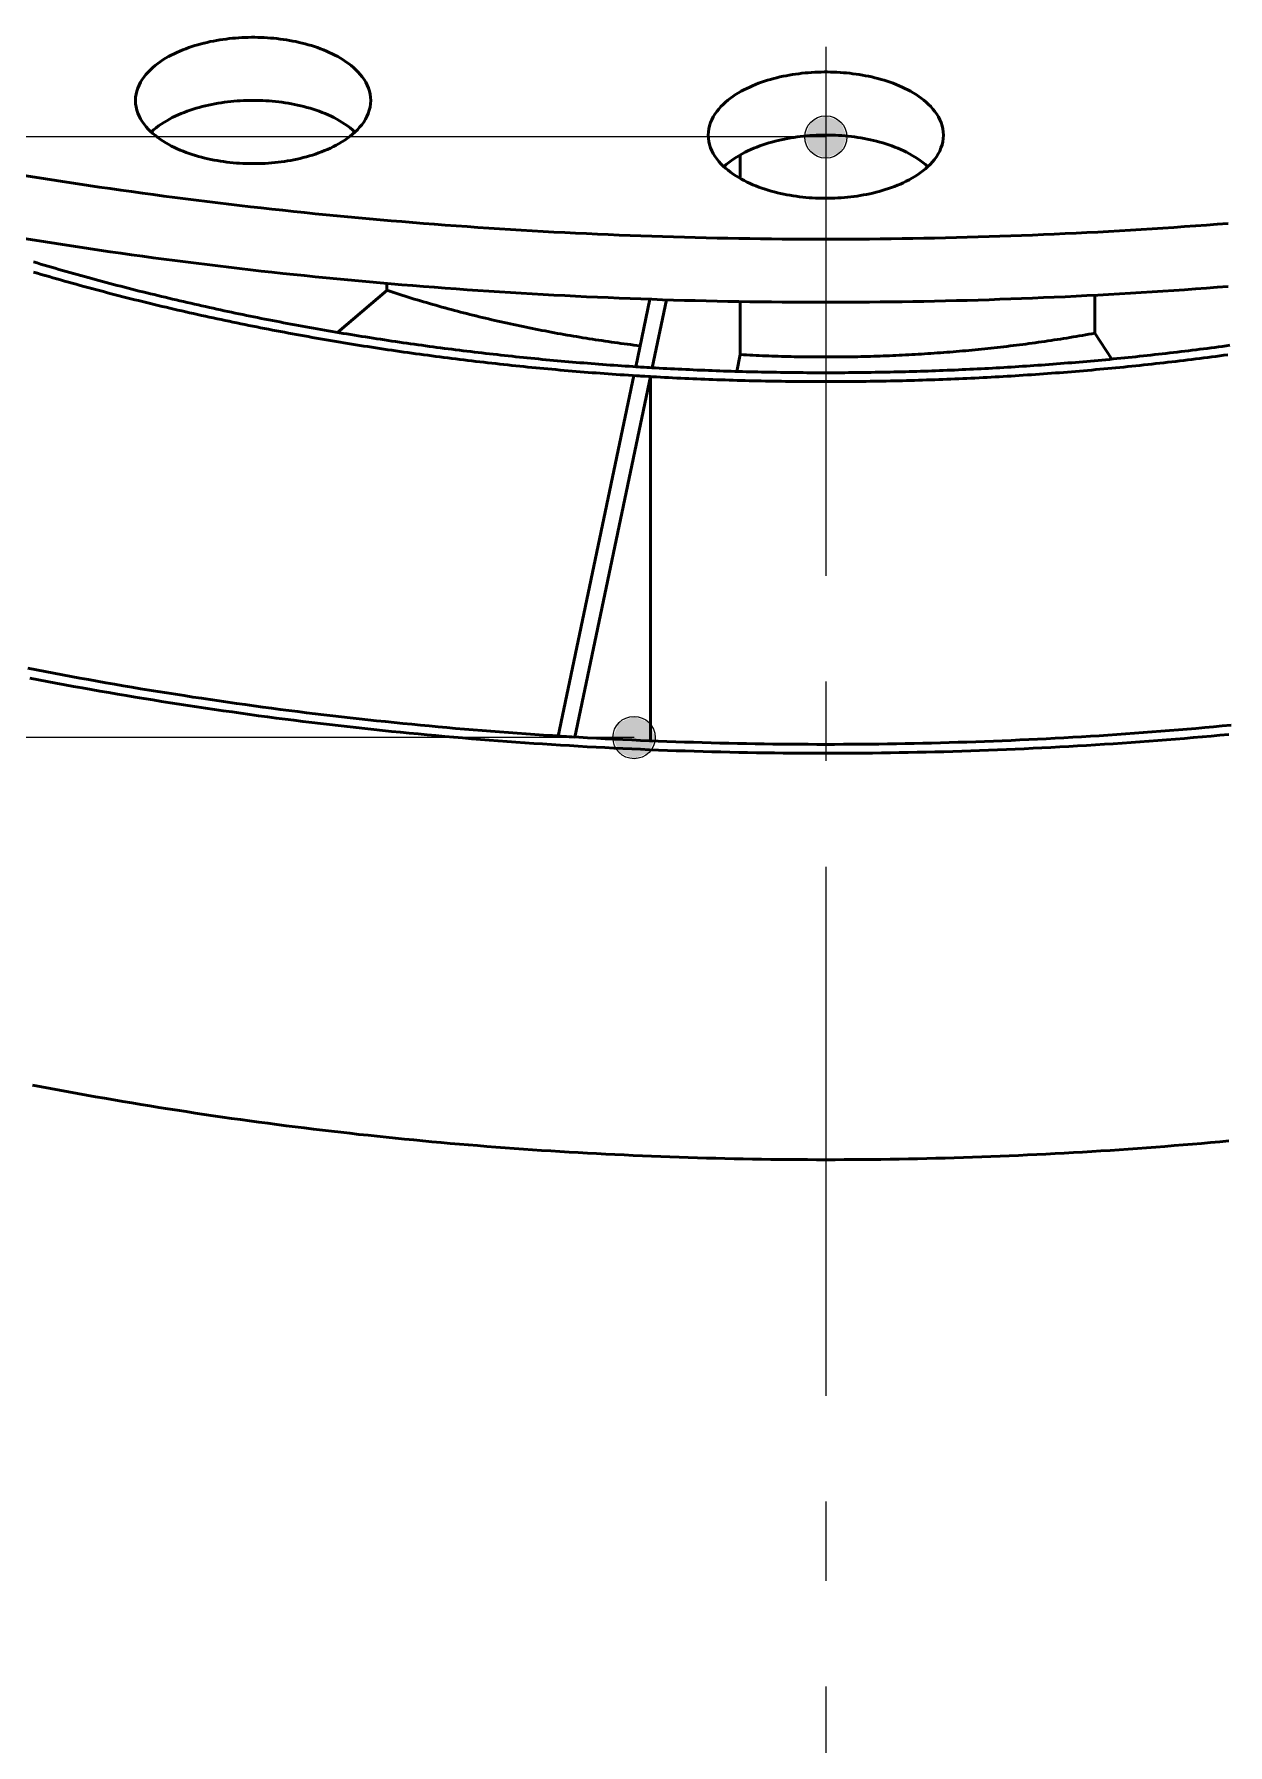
# Model space of a CAD drawing. Header units: millimetres. Extents: x 0 to 841, y 0 to 594.
# Drawn here: x 305.6 to 350.7, y 265.9 to 330.6 of the extents above; entities that cross this region are included whole.
import ezdxf

# ---------------------------------------------------------------- set-up
doc = ezdxf.new("R2010")
doc.units = ezdxf.units.MM
doc.linetypes.add('EJE', pattern=[31, 20, -4, 3, -4])
for name, color, linetype, lineweight in [('ACH', 7, 'CONTINUOUS', 13), ('COTA', 7, 'CONTINUOUS', 25), ('EJE', 7, 'EJE', 25), ('VIS', 7, 'CONTINUOUS', 50)]:
    doc.layers.add(name, color=color, linetype=linetype, lineweight=lineweight)

msp = doc.modelspace()

# ---------------------------------------------------------------- hatches: boundary and pattern name
at = {"layer": 'ACH'}
h = msp.add_hatch(color=7, dxfattribs=at)
h.dxf.hatch_style = 1
h.paths.add_polyline_path([(336.3, 326.666), (336.066, 327.231), (335.5, 327.466), (334.934, 327.231), (334.7, 326.666), (334.934, 326.1), (335.5, 325.866), (336.066, 326.1)])
h = msp.add_hatch(color=7, dxfattribs=at)
h.dxf.hatch_style = 1
h.paths.add_polyline_path([(329.046, 303.96), (328.812, 304.526), (328.246, 304.76), (327.681, 304.526), (327.446, 303.96), (327.681, 303.395), (328.246, 303.16), (328.812, 303.395)])

# ---------------------------------------------------------------- linework, layer by layer
at = {"layer": 'COTA'}
for p, q in [((335.5, 326.666), (227.773, 326.666)), ((328.246, 303.96), (225.818, 303.96))]:
    msp.add_line(p, q, dxfattribs=at)
for centre in [(335.5, 326.666), (328.246, 303.96)]:
    msp.add_circle(centre, 0.8, dxfattribs=at)
at = {"layer": 'EJE'}
msp.add_line((335.5, 454.073), (335.5, 184.27), dxfattribs=at)
at = {"layer": 'VIS'}
for points in [[(309.388, 328.046), (309.393, 328.167), (309.41, 328.286), (309.438, 328.404), (309.475, 328.518), (309.522, 328.63), (309.578, 328.737), (309.64, 328.84), (309.71, 328.939), (309.785, 329.033), (309.865, 329.123), (309.95, 329.209), (310.039, 329.291), (310.131, 329.368), (310.227, 329.442), (310.325, 329.513), (310.425, 329.58), (310.528, 329.643), (310.633, 329.704), (310.739, 329.761), (310.847, 329.815), (310.956, 329.867), (311.066, 329.915), (311.178, 329.961), (311.291, 330.005), (311.404, 330.046), (311.518, 330.085), (311.633, 330.121), (311.749, 330.156), (311.866, 330.188), (311.983, 330.218), (312.1, 330.245), (312.218, 330.271), (312.336, 330.295), (312.455, 330.317), (312.574, 330.337), (312.694, 330.355), (312.813, 330.371), (312.933, 330.385), (313.053, 330.398), (313.173, 330.408), (313.294, 330.417), (313.414, 330.424), (313.535, 330.429), (313.656, 330.433), (313.776, 330.435), (313.897, 330.435), (314.018, 330.433), (314.138, 330.429), (314.259, 330.424), (314.379, 330.417), (314.5, 330.408), (314.62, 330.398), (314.74, 330.385), (314.86, 330.371), (314.98, 330.355), (315.099, 330.337), (315.218, 330.317), (315.337, 330.295), (315.455, 330.271), (315.573, 330.245), (315.691, 330.218), (315.808, 330.188), (315.924, 330.156), (316.04, 330.121), (316.155, 330.085), (316.269, 330.046), (316.383, 330.005), (316.495, 329.961), (316.607, 329.915), (316.717, 329.867), (316.826, 329.815), (316.934, 329.761), (317.041, 329.704), (317.145, 329.643), (317.248, 329.58), (317.348, 329.513), (317.446, 329.442), (317.542, 329.368), (317.634, 329.291), (317.723, 329.209), (317.808, 329.123), (317.888, 329.033), (317.963, 328.939), (318.033, 328.84), (318.096, 328.737), (318.151, 328.63), (318.198, 328.518), (318.235, 328.404), (318.263, 328.286), (318.28, 328.167), (318.286, 328.046)], [(331.051, 326.736), (331.057, 326.856), (331.074, 326.976), (331.101, 327.093), (331.139, 327.208), (331.186, 327.319), (331.241, 327.426), (331.304, 327.529), (331.373, 327.628), (331.448, 327.723), (331.529, 327.813), (331.614, 327.898), (331.703, 327.98), (331.795, 328.058), (331.89, 328.132), (331.988, 328.202), (332.089, 328.269), (332.192, 328.333), (332.296, 328.393), (332.402, 328.45), (332.51, 328.505), (332.619, 328.556), (332.73, 328.605), (332.841, 328.651), (332.954, 328.695), (333.067, 328.736), (333.182, 328.774), (333.297, 328.811), (333.413, 328.845), (333.529, 328.877), (333.646, 328.907), (333.763, 328.935), (333.881, 328.961), (334, 328.984), (334.118, 329.006), (334.238, 329.026), (334.357, 329.044), (334.477, 329.06), (334.596, 329.075), (334.716, 329.087), (334.837, 329.098), (334.957, 329.107), (335.078, 329.114), (335.198, 329.119), (335.319, 329.122), (335.44, 329.124), (335.56, 329.124), (335.681, 329.122), (335.802, 329.119), (335.922, 329.114), (336.043, 329.107), (336.163, 329.098), (336.284, 329.087), (336.404, 329.075), (336.523, 329.06), (336.643, 329.044), (336.762, 329.026), (336.882, 329.006), (337, 328.984), (337.119, 328.961), (337.237, 328.935), (337.354, 328.907), (337.471, 328.877), (337.587, 328.845), (337.703, 328.811), (337.818, 328.774), (337.933, 328.736), (338.046, 328.695), (338.159, 328.651), (338.27, 328.605), (338.381, 328.556), (338.49, 328.505), (338.598, 328.45), (338.704, 328.393), (338.808, 328.333), (338.911, 328.269), (339.012, 328.202), (339.11, 328.132), (339.205, 328.058), (339.297, 327.98), (339.386, 327.898), (339.471, 327.813), (339.552, 327.723), (339.627, 327.628), (339.696, 327.529), (339.759, 327.426), (339.814, 327.319), (339.861, 327.208), (339.899, 327.093), (339.926, 326.976), (339.943, 326.856), (339.949, 326.736)], [(316.983, 326.357), (316.875, 326.301), (316.765, 326.248), (316.655, 326.198), (316.543, 326.15), (316.43, 326.105), (316.316, 326.063), (316.202, 326.023), (316.086, 325.985), (315.97, 325.95), (315.853, 325.917), (315.736, 325.886), (315.618, 325.857), (315.499, 325.831), (315.38, 325.806), (315.261, 325.783), (315.141, 325.763), (315.021, 325.744), (314.901, 325.727), (314.78, 325.712), (314.659, 325.699), (314.538, 325.687), (314.417, 325.678), (314.296, 325.67), (314.175, 325.664), (314.053, 325.66), (313.932, 325.658), (313.81, 325.658), (313.689, 325.659), (313.567, 325.662), (313.446, 325.667), (313.325, 325.673), (313.204, 325.682), (313.083, 325.692), (312.962, 325.704), (312.841, 325.718), (312.721, 325.734), (312.6, 325.752), (312.48, 325.771), (312.361, 325.793), (312.242, 325.816), (312.123, 325.842), (312.005, 325.869), (311.887, 325.899), (311.77, 325.931), (311.653, 325.965), (311.537, 326.001), (311.422, 326.04), (311.308, 326.081), (311.194, 326.125), (311.082, 326.171), (310.97, 326.219), (310.86, 326.271), (310.752, 326.325), (310.645, 326.382), (310.539, 326.443), (310.436, 326.506), (310.334, 326.573), (310.235, 326.644), (310.139, 326.718), (310.046, 326.796), (309.956, 326.878), (309.871, 326.964), (309.789, 327.054), (309.713, 327.149), (309.643, 327.248), (309.58, 327.352), (309.524, 327.459), (309.476, 327.571), (309.438, 327.686), (309.41, 327.805), (309.393, 327.925), (309.388, 328.046)], [(309.981, 326.854), (310.072, 326.935), (310.166, 327.011), (310.263, 327.084), (310.362, 327.154), (310.464, 327.219), (310.568, 327.282), (310.673, 327.341), (310.781, 327.398), (310.89, 327.451), (311, 327.502), (311.111, 327.55), (311.224, 327.595), (311.337, 327.638), (311.451, 327.678), (311.566, 327.716), (311.682, 327.752), (311.799, 327.785), (311.916, 327.816), (312.034, 327.845), (312.152, 327.872), (312.271, 327.897), (312.39, 327.92), (312.509, 327.942), (312.629, 327.961), (312.749, 327.978), (312.869, 327.993), (312.989, 328.007), (313.11, 328.018), (313.231, 328.028), (313.352, 328.036), (313.473, 328.042), (313.594, 328.047), (313.715, 328.049), (313.837, 328.05), (313.958, 328.049), (314.079, 328.047), (314.2, 328.042), (314.321, 328.036), (314.442, 328.028), (314.563, 328.018), (314.684, 328.007), (314.804, 327.993), (314.924, 327.978), (315.045, 327.961), (315.164, 327.942), (315.284, 327.92), (315.403, 327.897), (315.521, 327.872), (315.639, 327.845), (315.757, 327.816), (315.874, 327.785), (315.991, 327.752), (316.107, 327.716), (316.222, 327.678), (316.336, 327.638), (316.45, 327.595), (316.562, 327.55), (316.673, 327.502), (316.784, 327.451), (316.892, 327.398), (317, 327.341), (317.105, 327.282), (317.209, 327.219), (317.311, 327.154), (317.411, 327.084), (317.507, 327.011), (317.601, 326.935), (317.692, 326.854)], [(318.286, 328.046), (318.28, 327.922), (318.262, 327.799), (318.232, 327.678), (318.193, 327.56), (318.143, 327.446), (318.085, 327.336), (318.019, 327.231), (317.946, 327.13), (317.867, 327.034), (317.782, 326.943), (317.694, 326.856), (317.601, 326.773), (317.504, 326.694), (317.405, 326.62), (317.303, 326.549), (317.198, 326.481), (317.091, 326.418), (316.983, 326.357)], [(338.646, 325.047), (338.538, 324.991), (338.429, 324.938), (338.318, 324.887), (338.206, 324.84), (338.094, 324.795), (337.98, 324.753), (337.865, 324.713), (337.75, 324.675), (337.633, 324.64), (337.516, 324.606), (337.399, 324.576), (337.281, 324.547), (337.162, 324.52), (337.043, 324.495), (336.924, 324.473), (336.804, 324.452), (336.684, 324.433), (336.564, 324.416), (336.444, 324.401), (336.323, 324.388), (336.202, 324.377), (336.081, 324.368), (335.959, 324.36), (335.838, 324.354), (335.717, 324.35), (335.595, 324.348), (335.474, 324.347), (335.352, 324.348), (335.231, 324.351), (335.109, 324.356), (334.988, 324.363), (334.867, 324.371), (334.746, 324.382), (334.625, 324.394), (334.504, 324.408), (334.384, 324.423), (334.264, 324.441), (334.144, 324.461), (334.024, 324.482), (333.905, 324.506), (333.786, 324.531), (333.668, 324.559), (333.55, 324.589), (333.433, 324.621), (333.316, 324.655), (333.201, 324.691), (333.085, 324.729), (332.971, 324.771), (332.858, 324.814), (332.745, 324.86), (332.634, 324.909), (332.524, 324.96), (332.415, 325.015), (332.308, 325.072), (332.203, 325.132), (332.099, 325.196), (331.998, 325.263), (331.899, 325.333), (331.803, 325.407), (331.709, 325.485), (331.62, 325.567), (331.534, 325.653), (331.453, 325.744), (331.377, 325.838), (331.307, 325.938), (331.243, 326.041), (331.187, 326.149), (331.14, 326.261), (331.102, 326.376), (331.074, 326.494), (331.057, 326.614), (331.051, 326.736)], [(331.645, 325.543), (331.735, 325.624), (331.829, 325.701), (331.926, 325.774), (332.025, 325.843), (332.127, 325.909), (332.231, 325.972), (332.337, 326.031), (332.444, 326.087), (332.553, 326.141), (332.663, 326.191), (332.775, 326.239), (332.887, 326.284), (333, 326.327), (333.115, 326.368), (333.23, 326.406), (333.346, 326.441), (333.462, 326.475), (333.579, 326.506), (333.697, 326.535), (333.815, 326.562), (333.934, 326.587), (334.053, 326.61), (334.172, 326.631), (334.292, 326.65), (334.412, 326.667), (334.532, 326.683), (334.653, 326.696), (334.774, 326.708), (334.894, 326.718), (335.015, 326.726), (335.136, 326.732), (335.258, 326.736), (335.379, 326.739), (335.5, 326.74), (335.621, 326.739), (335.742, 326.736), (335.864, 326.732), (335.985, 326.726), (336.106, 326.718), (336.226, 326.708), (336.347, 326.696), (336.468, 326.683), (336.588, 326.667), (336.708, 326.65), (336.828, 326.631), (336.947, 326.61), (337.066, 326.587), (337.185, 326.562), (337.303, 326.535), (337.421, 326.506), (337.538, 326.475), (337.654, 326.441), (337.77, 326.406), (337.885, 326.368), (338, 326.327), (338.113, 326.284), (338.225, 326.239), (338.337, 326.191), (338.447, 326.141), (338.556, 326.087), (338.663, 326.031), (338.769, 325.972), (338.873, 325.909), (338.975, 325.843), (339.074, 325.774), (339.171, 325.701), (339.265, 325.624), (339.355, 325.543)], [(339.949, 326.736), (339.943, 326.612), (339.925, 326.488), (339.896, 326.368), (339.856, 326.25), (339.806, 326.136), (339.748, 326.026), (339.682, 325.921), (339.609, 325.82), (339.53, 325.724), (339.446, 325.632), (339.357, 325.545), (339.264, 325.462), (339.168, 325.384), (339.068, 325.309), (338.966, 325.238), (338.861, 325.171), (338.755, 325.107), (338.646, 325.047)], [(332.261, 325.098), (332.261, 325.989)], [(305.17, 325.212), (305.576, 325.147), (305.983, 325.082), (306.389, 325.018), (306.796, 324.956), (307.203, 324.894), (307.61, 324.833), (308.017, 324.773), (308.425, 324.714), (308.832, 324.656), (309.24, 324.599), (309.648, 324.542), (310.055, 324.487), (310.463, 324.433), (310.872, 324.379), (311.28, 324.327), (311.688, 324.275), (312.097, 324.224), (312.505, 324.174), (312.914, 324.125), (313.323, 324.077), (313.732, 324.03), (314.141, 323.984), (314.55, 323.939), (314.959, 323.894), (315.368, 323.851), (315.778, 323.808), (316.187, 323.766), (316.597, 323.725), (317.006, 323.686), (317.416, 323.646), (317.826, 323.608), (318.236, 323.571), (318.646, 323.535), (319.056, 323.499), (319.466, 323.465), (319.876, 323.431), (320.286, 323.398), (320.697, 323.366), (321.107, 323.335), (321.518, 323.305), (321.928, 323.276), (322.339, 323.247), (322.75, 323.22), (323.16, 323.193), (323.571, 323.168), (323.982, 323.143), (324.393, 323.119), (324.804, 323.096), (325.215, 323.073), (325.626, 323.052), (326.037, 323.032), (326.448, 323.012), (326.859, 322.993), (327.271, 322.975), (327.682, 322.958), (328.093, 322.942), (328.504, 322.927), (328.916, 322.913), (329.327, 322.899), (329.739, 322.887), (330.15, 322.875), (330.562, 322.864), (330.973, 322.854), (331.385, 322.845), (331.796, 322.837), (332.208, 322.829), (332.619, 322.823), (333.031, 322.817), (333.442, 322.812), (333.854, 322.808), (334.265, 322.805), (334.677, 322.803), (335.089, 322.802), (335.5, 322.801), (335.912, 322.802), (336.324, 322.803), (336.735, 322.805), (337.147, 322.808), (337.558, 322.812), (337.97, 322.817), (338.381, 322.823), (338.793, 322.829), (339.205, 322.837), (339.616, 322.845), (340.028, 322.854), (340.439, 322.864), (340.851, 322.875), (341.262, 322.887), (341.673, 322.899), (342.085, 322.913), (342.496, 322.927), (342.907, 322.942), (343.319, 322.958), (343.73, 322.975), (344.141, 322.993), (344.552, 323.012), (344.964, 323.032), (345.375, 323.052), (345.786, 323.073), (346.197, 323.096), (346.608, 323.119), (347.019, 323.143), (347.429, 323.168), (347.84, 323.193), (348.251, 323.22), (348.662, 323.247), (349.072, 323.276), (349.483, 323.305), (349.893, 323.335), (350.304, 323.366), (350.714, 323.398)], [(305.17, 322.828), (305.576, 322.762), (305.983, 322.698), (306.389, 322.634), (306.796, 322.571), (307.203, 322.509), (307.61, 322.448), (308.017, 322.388), (308.425, 322.329), (308.832, 322.271), (309.24, 322.214), (309.648, 322.158), (310.055, 322.103), (310.463, 322.048), (310.872, 321.995), (311.28, 321.942), (311.688, 321.89), (312.097, 321.84), (312.505, 321.79), (312.914, 321.741), (313.323, 321.693), (313.732, 321.646), (314.141, 321.599), (314.55, 321.554), (314.959, 321.51), (315.368, 321.466), (315.778, 321.423), (316.187, 321.382), (316.597, 321.341), (317.006, 321.301), (317.416, 321.262), (317.826, 321.224), (318.236, 321.187), (318.646, 321.15), (319.056, 321.115), (319.466, 321.08), (319.876, 321.046), (320.286, 321.014), (320.697, 320.982), (321.107, 320.951), (321.518, 320.921), (321.928, 320.891), (322.339, 320.863), (322.75, 320.835), (323.16, 320.809), (323.571, 320.783), (323.982, 320.758), (324.393, 320.734), (324.804, 320.711), (325.215, 320.689), (325.626, 320.668), (326.037, 320.647), (326.448, 320.627), (326.859, 320.609), (327.271, 320.591), (327.682, 320.574), (328.093, 320.558), (328.504, 320.543), (328.916, 320.528), (329.327, 320.515), (329.739, 320.502), (330.15, 320.49), (330.562, 320.48), (330.973, 320.47), (331.385, 320.46), (331.796, 320.452), (332.208, 320.445), (332.619, 320.438), (333.031, 320.433), (333.442, 320.428), (333.854, 320.424), (334.265, 320.421), (334.677, 320.419), (335.089, 320.417), (335.5, 320.417), (335.912, 320.417), (336.324, 320.419), (336.735, 320.421), (337.147, 320.424), (337.558, 320.428), (337.97, 320.433), (338.381, 320.438), (338.793, 320.445), (339.205, 320.452), (339.616, 320.46), (340.028, 320.47), (340.439, 320.48), (340.851, 320.49), (341.262, 320.502), (341.673, 320.515), (342.085, 320.528), (342.496, 320.543), (342.907, 320.558), (343.319, 320.574), (343.73, 320.591), (344.141, 320.609), (344.552, 320.628), (344.964, 320.647), (345.375, 320.668), (345.786, 320.689), (346.197, 320.711), (346.608, 320.734), (347.019, 320.758), (347.429, 320.783), (347.84, 320.809), (348.251, 320.835), (348.662, 320.863), (349.072, 320.891), (349.483, 320.921), (349.893, 320.951), (350.304, 320.982), (350.714, 321.014)], [(305.527, 321.944), (305.664, 321.903), (305.801, 321.862), (305.939, 321.821), (306.076, 321.781), (306.214, 321.741), (306.351, 321.701), (306.489, 321.661), (306.627, 321.622), (306.764, 321.582), (306.902, 321.543), (307.04, 321.504), (307.178, 321.466), (307.316, 321.427), (307.454, 321.389), (307.592, 321.351), (307.731, 321.314), (307.869, 321.276), (308.007, 321.239), (308.146, 321.202), (308.284, 321.165), (308.422, 321.128), (308.561, 321.092), (308.7, 321.056), (308.838, 321.02), (308.977, 320.984), (309.116, 320.949), (309.255, 320.913), (309.394, 320.878), (309.532, 320.843), (309.671, 320.809), (309.811, 320.774), (309.95, 320.74), (310.089, 320.706), (310.228, 320.672), (310.367, 320.638), (310.507, 320.605), (310.646, 320.572), (310.785, 320.539), (310.925, 320.506), (311.064, 320.473), (311.204, 320.441), (311.343, 320.409), (311.483, 320.377), (311.623, 320.345), (311.762, 320.314), (311.902, 320.282), (312.042, 320.251), (312.182, 320.22), (312.322, 320.19), (312.462, 320.159), (312.602, 320.129), (312.742, 320.099), (312.882, 320.069), (313.022, 320.039), (313.162, 320.01), (313.303, 319.98), (313.443, 319.951), (313.583, 319.922), (313.724, 319.894), (313.864, 319.865), (314.004, 319.837), (314.145, 319.809), (314.285, 319.781), (314.426, 319.754), (314.567, 319.726), (314.707, 319.699), (314.848, 319.672), (314.989, 319.645), (315.129, 319.618), (315.27, 319.592), (315.411, 319.566), (315.552, 319.539), (315.693, 319.514), (315.834, 319.488), (315.975, 319.462), (316.116, 319.437), (316.257, 319.412), (316.398, 319.387), (316.539, 319.363), (316.68, 319.338), (316.821, 319.314), (316.962, 319.29), (317.104, 319.266), (317.245, 319.242), (317.386, 319.219), (317.528, 319.195), (317.669, 319.172), (317.81, 319.149), (317.952, 319.127), (318.093, 319.104), (318.235, 319.082), (318.376, 319.06), (318.518, 319.038), (318.659, 319.016), (318.801, 318.994), (318.943, 318.973), (319.084, 318.952), (319.226, 318.931), (319.368, 318.91), (319.51, 318.889), (319.651, 318.869), (319.793, 318.849), (319.935, 318.829), (320.077, 318.809), (320.219, 318.789), (320.361, 318.77), (320.503, 318.75), (320.645, 318.731), (320.787, 318.712), (320.929, 318.694), (321.071, 318.675), (321.213, 318.657), (321.355, 318.639), (321.497, 318.621), (321.639, 318.603), (321.781, 318.585), (321.924, 318.568), (322.066, 318.551), (322.208, 318.534), (322.35, 318.517), (322.493, 318.5), (322.635, 318.484), (322.777, 318.468), (322.92, 318.451), (323.062, 318.436), (323.204, 318.42), (323.347, 318.404), (323.489, 318.389), (323.632, 318.374), (323.774, 318.359), (323.917, 318.344), (324.059, 318.33), (324.202, 318.315), (324.344, 318.301), (324.487, 318.287), (324.629, 318.273), (324.772, 318.259), (324.915, 318.246), (325.057, 318.233), (325.2, 318.219), (325.342, 318.207), (325.485, 318.194), (325.628, 318.181), (325.771, 318.169), (325.913, 318.157), (326.056, 318.145), (326.199, 318.133), (326.342, 318.121), (326.484, 318.11), (326.627, 318.098), (326.77, 318.087), (326.913, 318.076), (327.056, 318.066), (327.199, 318.055), (327.341, 318.045), (327.484, 318.035), (327.627, 318.025), (327.77, 318.015), (327.913, 318.005), (328.056, 317.996), (328.199, 317.986), (328.342, 317.977), (328.485, 317.968), (328.628, 317.96), (328.771, 317.951), (328.914, 317.943), (329.057, 317.935), (329.2, 317.926), (329.343, 317.919), (329.486, 317.911), (329.629, 317.904), (329.772, 317.896), (329.915, 317.889), (330.058, 317.882), (330.201, 317.876), (330.345, 317.869), (330.488, 317.863), (330.631, 317.856), (330.774, 317.85), (330.917, 317.845), (331.06, 317.839), (331.203, 317.833), (331.347, 317.828), (331.49, 317.823), (331.633, 317.818), (331.776, 317.813), (331.919, 317.809), (332.062, 317.804), (332.206, 317.8), (332.349, 317.796), (332.492, 317.792), (332.635, 317.789), (332.778, 317.785), (332.922, 317.782), (333.065, 317.779), (333.208, 317.776), (333.351, 317.773), (333.495, 317.77), (333.638, 317.768), (333.781, 317.766), (333.924, 317.763), (334.067, 317.762), (334.211, 317.76), (334.354, 317.758), (334.497, 317.757), (334.64, 317.756), (334.784, 317.755), (334.927, 317.754), (335.07, 317.753), (335.213, 317.753), (335.357, 317.753), (335.5, 317.753), (335.643, 317.753), (335.787, 317.753), (335.93, 317.753), (336.073, 317.754), (336.216, 317.755), (336.36, 317.756), (336.503, 317.757), (336.646, 317.758), (336.789, 317.76), (336.933, 317.762), (337.076, 317.763), (337.219, 317.766), (337.362, 317.768), (337.505, 317.77), (337.649, 317.773), (337.792, 317.776), (337.935, 317.779), (338.078, 317.782), (338.222, 317.785), (338.365, 317.789), (338.508, 317.792), (338.651, 317.796), (338.794, 317.8), (338.938, 317.804), (339.081, 317.809), (339.224, 317.813), (339.367, 317.818), (339.51, 317.823), (339.653, 317.828), (339.797, 317.833), (339.94, 317.839), (340.083, 317.845), (340.226, 317.85), (340.369, 317.856), (340.512, 317.863), (340.655, 317.869), (340.799, 317.876), (340.942, 317.882), (341.085, 317.889), (341.228, 317.896), (341.371, 317.904), (341.514, 317.911), (341.657, 317.919), (341.8, 317.926), (341.943, 317.935), (342.086, 317.943), (342.229, 317.951), (342.372, 317.96), (342.515, 317.968), (342.658, 317.977), (342.801, 317.986), (342.944, 317.996), (343.087, 318.005), (343.23, 318.015), (343.373, 318.025), (343.516, 318.035), (343.659, 318.045), (343.801, 318.055), (343.944, 318.066), (344.087, 318.076), (344.23, 318.087), (344.373, 318.098), (344.516, 318.11), (344.658, 318.121), (344.801, 318.133), (344.944, 318.145), (345.087, 318.157), (345.229, 318.169), (345.372, 318.181), (345.515, 318.194), (345.658, 318.207), (345.8, 318.219), (345.943, 318.233), (346.085, 318.246), (346.228, 318.259), (346.371, 318.273), (346.513, 318.287), (346.656, 318.301), (346.798, 318.315), (346.941, 318.33), (347.083, 318.344), (347.226, 318.359), (347.368, 318.374), (347.511, 318.389), (347.653, 318.404), (347.796, 318.42), (347.938, 318.436), (348.08, 318.451), (348.223, 318.468), (348.365, 318.484), (348.507, 318.5), (348.65, 318.517), (348.792, 318.534), (348.934, 318.551), (349.076, 318.568), (349.219, 318.585), (349.361, 318.603), (349.503, 318.621), (349.645, 318.639), (349.787, 318.657), (349.929, 318.675), (350.071, 318.694), (350.213, 318.712), (350.355, 318.731), (350.497, 318.75), (350.639, 318.77), (350.781, 318.789)], [(305.531, 321.557), (305.678, 321.513), (305.824, 321.471), (305.97, 321.428), (306.117, 321.385), (306.264, 321.343), (306.41, 321.301), (306.557, 321.26), (306.704, 321.218), (306.851, 321.177), (306.998, 321.136), (307.145, 321.096), (307.292, 321.055), (307.439, 321.015), (307.586, 320.975), (307.733, 320.935), (307.881, 320.896), (308.028, 320.857), (308.176, 320.818), (308.323, 320.779), (308.471, 320.741), (308.619, 320.702), (308.766, 320.664), (308.914, 320.627), (309.062, 320.589), (309.21, 320.552), (309.358, 320.515), (309.506, 320.478), (309.654, 320.442), (309.802, 320.405), (309.95, 320.369), (310.099, 320.333), (310.247, 320.298), (310.395, 320.262), (310.544, 320.227), (310.692, 320.192), (310.841, 320.158), (310.989, 320.123), (311.138, 320.089), (311.287, 320.055), (311.436, 320.022), (311.584, 319.988), (311.733, 319.955), (311.882, 319.922), (312.031, 319.889), (312.18, 319.857), (312.329, 319.824), (312.478, 319.792), (312.628, 319.76), (312.777, 319.729), (312.926, 319.697), (313.075, 319.666), (313.225, 319.635), (313.374, 319.604), (313.524, 319.574), (313.673, 319.544), (313.823, 319.514), (313.972, 319.484), (314.122, 319.454), (314.272, 319.425), (314.421, 319.396), (314.571, 319.367), (314.721, 319.338), (314.871, 319.31), (315.021, 319.281), (315.171, 319.253), (315.321, 319.226), (315.471, 319.198), (315.621, 319.171), (315.771, 319.143), (315.921, 319.117), (316.071, 319.09), (316.222, 319.063), (316.372, 319.037), (316.522, 319.011), (316.672, 318.985), (316.823, 318.96), (316.973, 318.934), (317.124, 318.909), (317.274, 318.884), (317.425, 318.86), (317.575, 318.835), (317.726, 318.811), (317.877, 318.787), (318.027, 318.763), (318.178, 318.739), (318.329, 318.716), (318.479, 318.693), (318.63, 318.67), (318.781, 318.647), (318.932, 318.624), (319.083, 318.602), (319.234, 318.58), (319.385, 318.558), (319.536, 318.536), (319.687, 318.515), (319.838, 318.494), (319.989, 318.473), (320.14, 318.452), (320.291, 318.431), (320.442, 318.411), (320.593, 318.391), (320.745, 318.371), (320.896, 318.351), (321.047, 318.331), (321.199, 318.312), (321.35, 318.293), (321.501, 318.274), (321.653, 318.255), (321.804, 318.237), (321.956, 318.218), (322.107, 318.2), (322.258, 318.182), (322.41, 318.165), (322.562, 318.147), (322.713, 318.13), (322.865, 318.113), (323.016, 318.096), (323.168, 318.08), (323.32, 318.063), (323.471, 318.047), (323.623, 318.031), (323.775, 318.015), (323.926, 318), (324.078, 317.984), (324.23, 317.969), (324.382, 317.954), (324.534, 317.94), (324.686, 317.925), (324.837, 317.911), (324.989, 317.897), (325.141, 317.883), (325.293, 317.869), (325.445, 317.856), (325.597, 317.842), (325.749, 317.829), (325.901, 317.816), (326.053, 317.804), (326.205, 317.791), (326.357, 317.779), (326.509, 317.767), (326.661, 317.755), (326.813, 317.743), (326.965, 317.732), (327.118, 317.721), (327.27, 317.71), (327.422, 317.699), (327.574, 317.688), (327.726, 317.678), (327.878, 317.668), (328.031, 317.658), (328.183, 317.648), (328.335, 317.638), (328.487, 317.629), (328.64, 317.62), (328.792, 317.611), (328.944, 317.602), (329.096, 317.593), (329.249, 317.585), (329.401, 317.577), (329.553, 317.569), (329.706, 317.561), (329.858, 317.553), (330.011, 317.546), (330.163, 317.539), (330.315, 317.532), (330.468, 317.525), (330.62, 317.519), (330.772, 317.512), (330.925, 317.506), (331.077, 317.5), (331.23, 317.494), (331.382, 317.489), (331.535, 317.483), (331.687, 317.478), (331.84, 317.473), (331.992, 317.469), (332.145, 317.464), (332.297, 317.46), (332.449, 317.456), (332.602, 317.452), (332.754, 317.448), (332.907, 317.445), (333.059, 317.441), (333.212, 317.438), (333.365, 317.435), (333.517, 317.432), (333.67, 317.43), (333.822, 317.428), (333.975, 317.425), (334.127, 317.424), (334.28, 317.422), (334.432, 317.42), (334.585, 317.419), (334.737, 317.418), (334.89, 317.417), (335.042, 317.416), (335.195, 317.416), (335.347, 317.416), (335.5, 317.415), (335.653, 317.416), (335.805, 317.416), (335.958, 317.416), (336.11, 317.417), (336.263, 317.418), (336.415, 317.419), (336.568, 317.42), (336.72, 317.422), (336.873, 317.424), (337.025, 317.425), (337.178, 317.428), (337.33, 317.43), (337.483, 317.432), (337.635, 317.435), (337.788, 317.438), (337.941, 317.441), (338.093, 317.445), (338.246, 317.448), (338.398, 317.452), (338.551, 317.456), (338.703, 317.46), (338.855, 317.464), (339.008, 317.469), (339.16, 317.473), (339.313, 317.478), (339.465, 317.483), (339.618, 317.489), (339.77, 317.494), (339.923, 317.5), (340.075, 317.506), (340.228, 317.512), (340.38, 317.519), (340.532, 317.525), (340.685, 317.532), (340.837, 317.539), (340.989, 317.546), (341.142, 317.553), (341.294, 317.561), (341.447, 317.569), (341.599, 317.577), (341.751, 317.585), (341.904, 317.593), (342.056, 317.602), (342.208, 317.611), (342.36, 317.62), (342.513, 317.629), (342.665, 317.638), (342.817, 317.648), (342.969, 317.658), (343.122, 317.668), (343.274, 317.678), (343.426, 317.688), (343.578, 317.699), (343.73, 317.71), (343.882, 317.721), (344.035, 317.732), (344.187, 317.743), (344.339, 317.755), (344.491, 317.767), (344.643, 317.779), (344.795, 317.791), (344.947, 317.804), (345.099, 317.816), (345.251, 317.829), (345.403, 317.842), (345.555, 317.856), (345.707, 317.869), (345.859, 317.883), (346.011, 317.897), (346.163, 317.911), (346.314, 317.925), (346.466, 317.94), (346.618, 317.954), (346.77, 317.969), (346.922, 317.984), (347.074, 318), (347.225, 318.015), (347.377, 318.031), (347.529, 318.047), (347.68, 318.063), (347.832, 318.08), (347.984, 318.096), (348.135, 318.113), (348.287, 318.13), (348.438, 318.147), (348.59, 318.165), (348.742, 318.182), (348.893, 318.2), (349.044, 318.218), (349.196, 318.237), (349.347, 318.255), (349.499, 318.274), (349.65, 318.293), (349.801, 318.312), (349.953, 318.331), (350.104, 318.351), (350.255, 318.371), (350.407, 318.391), (350.558, 318.411), (350.709, 318.431)], [(318.891, 320.868), (317.03, 319.278)], [(318.891, 320.868), (318.891, 321.129)], [(318.891, 320.869), (319.006, 320.831), (319.121, 320.794), (319.237, 320.757), (319.352, 320.72), (319.468, 320.683), (319.584, 320.647), (319.7, 320.611), (319.815, 320.575), (319.932, 320.54), (320.048, 320.505), (320.164, 320.47), (320.28, 320.436), (320.397, 320.402), (320.513, 320.368), (320.63, 320.335), (320.747, 320.302), (320.863, 320.269), (320.98, 320.237), (321.097, 320.204), (321.214, 320.173), (321.331, 320.141), (321.449, 320.11), (321.566, 320.079), (321.683, 320.048), (321.801, 320.018), (321.918, 319.988), (322.036, 319.958), (322.154, 319.929), (322.271, 319.899), (322.389, 319.87), (322.507, 319.842), (322.625, 319.814), (322.743, 319.786), (322.861, 319.758), (322.979, 319.73), (323.098, 319.703), (323.216, 319.677), (323.334, 319.65), (323.453, 319.624), (323.571, 319.598), (323.69, 319.572), (323.808, 319.547), (323.927, 319.522), (324.046, 319.497), (324.165, 319.472), (324.284, 319.448), (324.402, 319.424), (324.521, 319.4), (324.64, 319.377), (324.76, 319.354), (324.879, 319.331), (324.998, 319.308), (325.117, 319.286), (325.236, 319.264), (325.356, 319.242), (325.475, 319.221), (325.595, 319.199), (325.714, 319.178), (325.834, 319.158), (325.953, 319.137), (326.073, 319.117), (326.193, 319.097), (326.312, 319.078), (326.432, 319.058), (326.552, 319.039), (326.672, 319.021), (326.792, 319.002), (326.911, 318.984), (327.031, 318.966), (327.151, 318.948), (327.272, 318.931), (327.392, 318.913), (327.512, 318.896), (327.632, 318.88), (327.752, 318.863), (327.872, 318.847), (327.993, 318.831), (328.113, 318.816), (328.233, 318.801), (328.354, 318.785), (328.474, 318.771)], [(328.843, 320.531), (328.308, 317.979)], [(329.471, 320.51), (328.932, 317.942)], [(332.261, 318.436), (332.261, 320.444)], [(345.68, 319.248), (345.68, 320.683)], [(332.261, 318.437), (332.381, 318.43), (332.501, 318.424), (332.621, 318.418), (332.741, 318.412), (332.861, 318.407), (332.982, 318.401), (333.102, 318.396), (333.222, 318.392), (333.342, 318.387), (333.463, 318.383), (333.583, 318.379), (333.703, 318.375), (333.823, 318.371), (333.944, 318.368), (334.064, 318.365), (334.184, 318.362), (334.304, 318.36), (334.425, 318.357), (334.545, 318.355), (334.665, 318.353), (334.785, 318.352), (334.906, 318.351), (335.026, 318.349), (335.146, 318.349), (335.267, 318.348), (335.387, 318.348), (335.507, 318.348), (335.628, 318.348), (335.748, 318.348), (335.868, 318.349), (335.988, 318.35), (336.109, 318.351), (336.229, 318.352), (336.349, 318.354), (336.47, 318.356), (336.59, 318.358), (336.71, 318.36), (336.83, 318.363), (336.951, 318.365), (337.071, 318.368), (337.191, 318.372), (337.312, 318.375), (337.432, 318.379), (337.552, 318.383), (337.672, 318.388), (337.792, 318.392), (337.913, 318.397), (338.033, 318.402), (338.153, 318.407), (338.273, 318.413), (338.393, 318.419), (338.514, 318.425), (338.634, 318.431), (338.754, 318.437), (338.874, 318.444), (338.994, 318.451), (339.114, 318.458), (339.234, 318.466), (339.354, 318.474), (339.474, 318.482), (339.594, 318.49), (339.714, 318.499), (339.834, 318.507), (339.954, 318.516), (340.074, 318.526), (340.194, 318.535), (340.314, 318.545), (340.434, 318.555), (340.554, 318.565), (340.674, 318.576), (340.793, 318.586), (340.913, 318.597), (341.033, 318.609), (341.153, 318.62), (341.272, 318.632), (341.392, 318.644), (341.512, 318.656), (341.632, 318.669), (341.751, 318.682), (341.871, 318.695), (341.99, 318.708), (342.11, 318.721), (342.229, 318.735), (342.349, 318.749), (342.468, 318.764), (342.588, 318.778), (342.707, 318.793), (342.826, 318.808), (342.946, 318.823), (343.065, 318.839), (343.184, 318.855), (343.304, 318.871), (343.423, 318.887), (343.542, 318.904), (343.661, 318.921), (343.78, 318.938), (343.899, 318.955), (344.018, 318.973), (344.137, 318.991), (344.256, 319.009), (344.375, 319.028), (344.494, 319.046), (344.612, 319.065), (344.731, 319.085), (344.85, 319.104), (344.969, 319.124), (345.087, 319.144), (345.206, 319.164), (345.324, 319.185), (345.443, 319.206), (345.561, 319.227), (345.68, 319.248)], [(345.68, 319.248), (346.318, 318.268)], [(332.261, 318.436), (332.128, 317.802)], [(328.238, 317.644), (325.378, 304.017)], [(328.862, 317.606), (326.002, 303.979)], [(328.238, 317.644), (328.862, 317.606)], [(328.308, 317.979), (328.412, 317.973), (328.516, 317.966), (328.62, 317.96), (328.724, 317.954), (328.828, 317.948), (328.932, 317.942)], [(328.862, 303.837), (328.862, 317.606)], [(305.311, 306.582), (305.638, 306.518), (305.966, 306.455), (306.294, 306.392), (306.622, 306.33), (306.95, 306.269), (307.278, 306.209), (307.607, 306.149), (307.935, 306.09), (308.264, 306.032), (308.593, 305.975), (308.922, 305.918), (309.251, 305.862), (309.58, 305.807), (309.909, 305.753), (310.238, 305.699), (310.568, 305.646), (310.898, 305.594), (311.227, 305.543), (311.557, 305.492), (311.887, 305.442), (312.217, 305.393), (312.548, 305.345), (312.878, 305.297), (313.208, 305.25), (313.539, 305.203), (313.87, 305.158), (314.2, 305.113), (314.531, 305.069), (314.862, 305.025), (315.193, 304.983), (315.524, 304.941), (315.855, 304.899), (316.187, 304.859), (316.518, 304.819), (316.849, 304.78), (317.181, 304.741), (317.513, 304.704), (317.844, 304.667), (318.176, 304.63), (318.508, 304.595), (318.84, 304.56), (319.172, 304.526), (319.504, 304.492), (319.836, 304.46), (320.168, 304.428), (320.501, 304.396), (320.833, 304.366), (321.165, 304.336), (321.498, 304.306), (321.83, 304.278), (322.163, 304.25), (322.496, 304.223), (322.828, 304.196), (323.161, 304.171), (323.494, 304.146), (323.827, 304.121), (324.16, 304.097), (324.493, 304.075), (324.826, 304.052), (325.159, 304.031), (325.492, 304.01), (325.825, 303.989), (326.158, 303.97), (326.491, 303.951), (326.825, 303.933), (327.158, 303.916), (327.491, 303.899), (327.825, 303.883), (328.158, 303.867), (328.492, 303.853), (328.825, 303.839), (329.158, 303.825), (329.492, 303.813), (329.826, 303.801), (330.159, 303.789), (330.493, 303.779), (330.826, 303.769), (331.16, 303.76), (331.494, 303.751), (331.827, 303.743), (332.161, 303.736), (332.495, 303.729), (332.828, 303.724), (333.162, 303.719), (333.496, 303.714), (333.83, 303.71), (334.163, 303.707), (334.497, 303.705), (334.831, 303.703), (335.165, 303.702), (335.498, 303.702), (335.832, 303.702), (336.166, 303.703), (336.5, 303.705), (336.833, 303.707), (337.167, 303.71), (337.501, 303.714), (337.835, 303.719), (338.168, 303.724), (338.502, 303.729), (338.836, 303.736), (339.169, 303.743), (339.503, 303.751), (339.837, 303.759), (340.17, 303.769), (340.504, 303.779), (340.837, 303.789), (341.171, 303.8), (341.505, 303.812), (341.838, 303.825), (342.172, 303.838), (342.505, 303.852), (342.839, 303.867), (343.172, 303.882), (343.505, 303.899), (343.839, 303.915), (344.172, 303.933), (344.505, 303.951), (344.838, 303.97), (345.172, 303.989), (345.505, 304.009), (345.838, 304.03), (346.171, 304.052), (346.504, 304.074), (346.837, 304.097), (347.17, 304.121), (347.503, 304.145), (347.835, 304.17), (348.168, 304.196), (348.501, 304.223), (348.834, 304.25), (349.166, 304.278), (349.499, 304.306), (349.831, 304.335), (350.164, 304.365), (350.496, 304.396), (350.828, 304.427)], [(305.387, 306.208), (305.718, 306.144), (306.049, 306.081), (306.381, 306.018), (306.713, 305.956), (307.045, 305.895), (307.377, 305.835), (307.709, 305.775), (308.041, 305.717), (308.374, 305.659), (308.706, 305.601), (309.039, 305.545), (309.372, 305.489), (309.705, 305.434), (310.038, 305.38), (310.371, 305.326), (310.704, 305.273), (311.038, 305.221), (311.371, 305.17), (311.705, 305.119), (312.039, 305.07), (312.373, 305.021), (312.707, 304.972), (313.041, 304.925), (313.375, 304.878), (313.709, 304.832), (314.044, 304.786), (314.378, 304.742), (314.713, 304.698), (315.048, 304.655), (315.383, 304.612), (315.717, 304.57), (316.052, 304.529), (316.388, 304.489), (316.723, 304.45), (317.058, 304.411), (317.393, 304.373), (317.729, 304.335), (318.064, 304.299), (318.4, 304.263), (318.735, 304.227), (319.071, 304.193), (319.407, 304.159), (319.743, 304.126), (320.079, 304.094), (320.415, 304.062), (320.751, 304.031), (321.087, 304.001), (321.423, 303.971), (321.759, 303.942), (322.096, 303.914), (322.432, 303.887), (322.768, 303.86), (323.105, 303.834), (323.441, 303.809), (323.778, 303.784), (324.115, 303.761), (324.451, 303.737), (324.788, 303.715), (325.125, 303.693), (325.462, 303.672), (325.798, 303.652), (326.135, 303.632), (326.472, 303.613), (326.809, 303.595), (327.146, 303.577), (327.483, 303.56), (327.821, 303.544), (328.158, 303.529), (328.495, 303.514), (328.832, 303.5), (329.169, 303.487), (329.506, 303.474), (329.844, 303.462), (330.181, 303.451), (330.518, 303.44), (330.856, 303.43), (331.193, 303.421), (331.53, 303.413), (331.868, 303.405), (332.205, 303.398), (332.543, 303.391), (332.88, 303.385), (333.218, 303.38), (333.555, 303.376), (333.892, 303.372), (334.23, 303.37), (334.567, 303.367), (334.905, 303.366), (335.242, 303.365), (335.58, 303.365), (335.917, 303.365), (336.255, 303.366), (336.592, 303.368), (336.93, 303.371), (337.267, 303.374), (337.605, 303.378), (337.942, 303.383), (338.28, 303.388), (338.617, 303.394), (338.954, 303.401), (339.292, 303.408), (339.629, 303.416), (339.967, 303.425), (340.304, 303.435), (340.641, 303.445), (340.979, 303.456), (341.316, 303.468), (341.653, 303.48), (341.99, 303.493), (342.328, 303.507), (342.665, 303.521), (343.002, 303.536), (343.339, 303.552), (343.676, 303.568), (344.013, 303.586), (344.35, 303.603), (344.687, 303.622), (345.024, 303.641), (345.361, 303.661), (345.698, 303.682), (346.035, 303.703), (346.371, 303.725), (346.708, 303.748), (347.045, 303.772), (347.381, 303.796), (347.718, 303.821), (348.054, 303.847), (348.391, 303.873), (348.727, 303.9), (349.064, 303.928), (349.4, 303.956), (349.736, 303.985), (350.072, 304.015), (350.408, 304.046), (350.744, 304.077)], [(325.378, 304.017), (325.482, 304.01), (325.586, 304.004), (325.69, 303.998), (325.794, 303.991), (325.898, 303.985), (326.002, 303.979)], [(305.491, 290.821), (305.832, 290.756), (306.173, 290.691), (306.514, 290.627), (306.855, 290.563), (307.196, 290.501), (307.537, 290.439), (307.879, 290.378), (308.221, 290.318), (308.563, 290.259), (308.905, 290.201), (309.247, 290.143), (309.589, 290.086), (309.932, 290.03), (310.274, 289.975), (310.617, 289.92), (310.96, 289.867), (311.303, 289.814), (311.646, 289.762), (311.989, 289.71), (312.332, 289.66), (312.676, 289.61), (313.019, 289.561), (313.363, 289.513), (313.706, 289.465), (314.05, 289.419), (314.394, 289.373), (314.738, 289.328), (315.082, 289.283), (315.427, 289.24), (315.771, 289.197), (316.115, 289.155), (316.46, 289.114), (316.804, 289.073), (317.149, 289.034), (317.494, 288.995), (317.839, 288.956), (318.184, 288.919), (318.529, 288.882), (318.874, 288.846), (319.219, 288.811), (319.564, 288.777), (319.91, 288.743), (320.255, 288.71), (320.601, 288.678), (320.946, 288.647), (321.292, 288.616), (321.638, 288.586), (321.983, 288.557), (322.329, 288.528), (322.675, 288.501), (323.021, 288.474), (323.367, 288.448), (323.713, 288.422), (324.059, 288.398), (324.405, 288.374), (324.751, 288.351), (325.098, 288.328), (325.444, 288.306), (325.79, 288.285), (326.137, 288.265), (326.483, 288.246), (326.83, 288.227), (327.176, 288.209), (327.523, 288.192), (327.869, 288.175), (328.216, 288.159), (328.563, 288.144), (328.909, 288.13), (329.256, 288.117), (329.603, 288.104), (329.95, 288.092), (330.296, 288.08), (330.643, 288.07), (330.99, 288.06), (331.337, 288.051), (331.684, 288.042), (332.031, 288.034), (332.378, 288.027), (332.725, 288.021), (333.071, 288.016), (333.418, 288.011), (333.765, 288.007), (334.112, 288.004), (334.459, 288.001), (334.806, 287.999), (335.153, 287.998), (335.5, 287.998), (335.847, 287.998), (336.194, 287.999), (336.541, 288.001), (336.888, 288.004), (337.235, 288.007), (337.582, 288.011), (337.929, 288.016), (338.276, 288.021), (338.623, 288.027), (338.97, 288.034), (339.317, 288.042), (339.664, 288.051), (340.01, 288.06), (340.357, 288.07), (340.704, 288.08), (341.051, 288.092), (341.398, 288.104), (341.744, 288.117), (342.091, 288.13), (342.438, 288.144), (342.785, 288.159), (343.131, 288.175), (343.478, 288.192), (343.824, 288.209), (344.171, 288.227), (344.517, 288.246), (344.864, 288.265), (345.21, 288.285), (345.556, 288.306), (345.903, 288.328), (346.249, 288.351), (346.595, 288.374), (346.941, 288.398), (347.288, 288.422), (347.634, 288.448), (347.98, 288.474), (348.326, 288.501), (348.671, 288.528), (349.017, 288.557), (349.363, 288.586), (349.709, 288.616), (350.054, 288.647), (350.4, 288.678), (350.745, 288.71)]]:
    msp.add_lwpolyline(points, dxfattribs=at)

doc.saveas('drawing.dxf')
